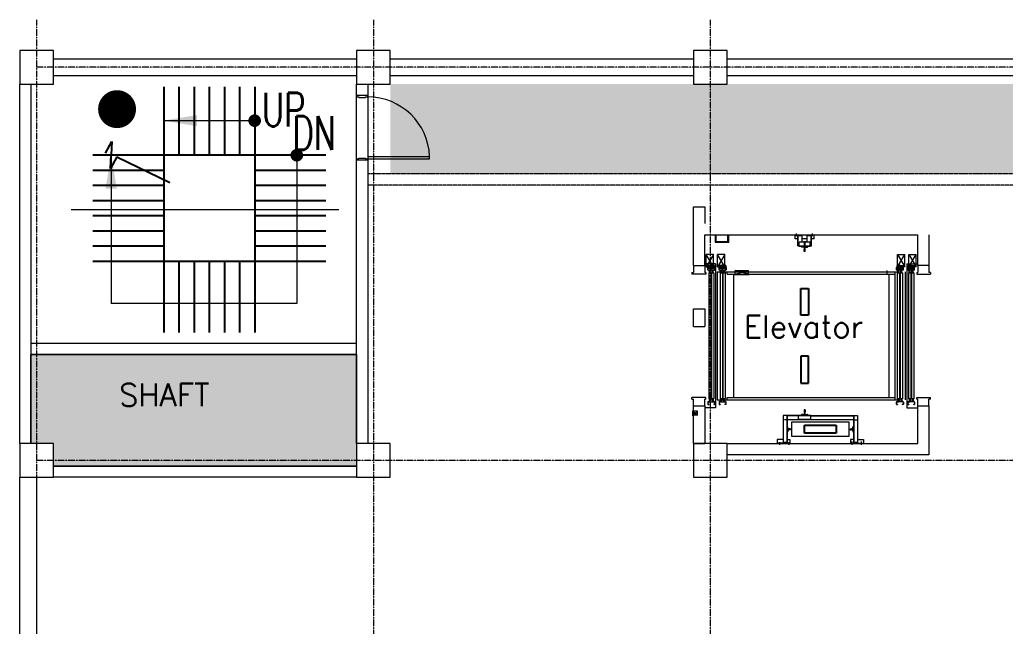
# Model space of a CAD drawing. Extents: x -59767 to 1106559, y -1290 to 1129522.
# Drawn here: x 61908 to 79462, y 607725 to 618526 of the extents above; entities that cross this region are included whole.
import ezdxf

# ---------------------------------------------------------------- set-up
doc = ezdxf.new("R2010")
doc.units = 0
doc.linetypes.add('CENTER', pattern=[2, 1.25, -0.25, 0.25, -0.25])
doc.linetypes.add('HIDDEN', pattern=[0.375, 0.25, -0.125])
doc.layers.get('0').update_dxf_attribs({"linetype": 'CONTINUOUS', "lineweight": 9})
for name, color, linetype, lineweight in [('COLUMN', 2, 'CONTINUOUS', 9), ('DRY WALL', 254, 'HIDDEN', 9), ('ELEV', 6, 'CONTINUOUS', 9), ('TEXT', 3, 'CONTINUOUS', 9), ('WALL', 7, 'CONTINUOUS', 9), ('WALL_200', 3, 'CONTINUOUS', 9), ('중간선', 5, 'CONTINUOUS', 9), ('중심선', 1, 'CENTER', 9)]:
    doc.layers.add(name, color=color, linetype=linetype, lineweight=lineweight)
doc.layers.add('CY', color=4, linetype='CONTINUOUS')
doc.layers.add('M', color=6, linetype='CONTINUOUS')
doc.styles.get("Standard").update_dxf_attribs({"font": 'romans.shx', "bigfont": 'whtgtxt.shx'})
doc.styles.add('Style-CHAR_FAST_FONT', font='romans.shx')

# ---------------------------------------------------------------- blocks, each defined once
blk = doc.blocks.new('column600')
at = {"layer": 'COLUMN', "linetype": 'Continuous'}
blk.add_lwpolyline([(-300, -300), (300, -300), (300, 300), (-300, 300)], close=True, dxfattribs=at)
blk = doc.blocks.new('ARR')
blk.add_solid([(3, -0.5), (3, 0.5), (0, 0)])

msp = doc.modelspace()

# ---------------------------------------------------------------- hatches: boundary and pattern name
at = {"layer": '중간선', "transparency": 33554585}
h = msp.add_hatch(dxfattribs=at)
h.set_pattern_fill('DOTS', color=6, scale=100)
h.set_pattern_definition([(0, (32331.88, 0), (79.375, 158.75), [0, -158.75])])
h.paths.add_polyline_path([(68508.3, 610379.1), (68508.3, 615779.1), (70108.3, 615779.1), (70108.3, 615779.1), (86508.2, 615779.1), (86508.2, 610979.1), (92256.8, 610979.1), (92256.8, 617379.1), (91908.2, 617379.1), (68508.3, 617379.1), (68508.3, 610379.1)])
at = {"layer": '중간선'}
h = msp.add_hatch(dxfattribs=at)
h.set_pattern_fill('ANGLE', color=1, scale=10)
h.set_pattern_definition([(0, (-2e-10, 314584.22), (0, 69.85), [50.8, -19.05]), (90, (-2e-10, 314584.22), (-69.85, 4e-15), [50.8, -19.05])])
h.paths.add_polyline_path([(62108.2, 610979.1), (62108.2, 612563), (67908.3, 612563), (67908.3, 610579.1), (62508.2, 610579.1), (62508.2, 610979.1)])

# ---------------------------------------------------------------- linework, layer by layer
for points, const_width in [([(63642.2, 617102.9, 1), (63642.2, 616765.4, 1)], 337.5), ([(66093.2, 616672.2, -1), (66093.2, 616784.7, -1)], 112.5), ([(66843.2, 616057.2, -1), (66843.2, 616169.7, -1)], 112.5)]:
    msp.add_lwpolyline(points, format="xyb", close=True, dxfattribs=dict(const_width=const_width))
at = {"layer": 'CY'}
for p, q in [((64473.2, 617333.6), (64473.2, 612958.5)), ((64473.2, 617328.5), (64473.2, 616313.5)), ((64743.2, 617328.5), (64743.2, 616113.5)), ((65013.2, 617328.5), (65013.2, 616113.5)), ((65283.2, 617328.5), (65283.2, 616113.5)), ((65553.2, 617328.5), (65553.2, 616113.5)), ((65823.2, 617328.5), (65823.2, 616113.5)), ((66093.2, 617328.5), (66093.2, 612958.5)), ((67358.2, 616113.5), (63208.2, 616113.5)), ((64473.2, 615843.5), (63208.2, 615843.5)), ((67358.2, 615843.5), (66093.2, 615843.5)), ((64473.2, 615573.5), (63208.2, 615573.5)), ((67358.2, 615573.5), (66093.2, 615573.5)), ((64473.2, 615303.5), (63208.2, 615303.5)), ((67358.2, 615303.5), (66093.2, 615303.5)), ((64473.2, 615033.5), (63208.2, 615033.5)), ((67358.2, 615033.5), (66093.2, 615033.5)), ((64473.2, 614763.5), (63208.2, 614763.5)), ((67358.2, 614763.5), (66093.2, 614763.5)), ((64473.2, 614493.5), (63208.2, 614493.5)), ((67358.2, 614493.5), (66093.2, 614493.5)), ((67358.2, 614223.5), (63208.2, 614223.5)), ((64743.2, 614223.5), (64743.2, 612958.5)), ((65013.2, 614223.5), (65013.2, 612958.5)), ((65283.2, 614223.5), (65283.2, 612958.5)), ((65553.2, 614223.5), (65553.2, 612958.5)), ((65823.2, 614223.5), (65823.2, 612958.5))]:
    msp.add_line(p, q, dxfattribs=at)
at = {"layer": 'DRY WALL', "linetype": 'HIDDEN', "lineweight": 9, "ltscale": 0.5}
for p, q in [((86508.2, 615779.1), (68109.6, 615779.1)), ((86308.2, 615579.1), (68109.6, 615579.1))]:
    msp.add_line(p, q, dxfattribs=at)
at = {"layer": 'ELEV', "color": 6}
for p, q in [((74293.7, 614698), (74293.7, 614564.5)), ((74308.7, 614698), (74308.7, 614579.3)), ((74308.7, 614579.3), (74522.8, 614579.3)), ((74522.8, 614579.3), (74522.8, 614698)), ((74537.8, 614564.5), (74537.8, 614698)), ((75718.2, 614623), (75718.2, 614698)), ((76058.2, 614689), (75718.2, 614689)), ((75768.2, 614623), (75718.2, 614623)), ((75745.9, 614672.2), (75745.9, 614721.1)), ((75843.2, 614680.5), (75768.2, 614680.5)), ((75768.2, 614500), (75768.2, 614680.5)), ((75774.2, 614500), (75774.2, 614680.5)), ((75843.2, 614565), (75843.2, 614680.5)), ((75933.2, 614623), (75843.2, 614623)), ((76008.2, 614680.5), (75933.2, 614680.5)), ((75933.2, 614565), (75933.2, 614680.5)), ((76002.2, 614500), (76002.2, 614680.5)), ((76008.2, 614500), (76008.2, 614680.5)), ((76058.2, 614623), (76008.2, 614623)), ((76030.4, 614672.2), (76030.4, 614721.1)), ((76058.2, 614623), (76058.2, 614698)), ((74293.7, 614564.5), (74537.8, 614564.5)), ((75768.2, 614500), (75788.2, 614500)), ((75988.2, 614565), (75788.2, 614565)), ((75788.2, 614490), (75788.2, 614565)), ((75988.2, 614496), (75788.2, 614496)), ((75988.2, 614490), (75788.2, 614490)), ((75945.2, 614487), (75831.2, 614487)), ((75831.2, 614487), (75831.2, 614483.7)), ((75878.7, 614476.2), (75835.9, 614478.7)), ((75880.2, 614399), (75880.2, 614436)), ((75880.9, 614436), (75880.2, 614436)), ((75881.2, 614398), (75880.2, 614399)), ((75895.2, 614398), (75881.2, 614398)), ((75883.4, 614438.5), (75883.4, 614471.2)), ((75892.9, 614438.5), (75892.9, 614471.2)), ((75895.2, 614398), (75896.2, 614399)), ((75896.2, 614436), (75895.4, 614436)), ((75896.2, 614399), (75896.2, 614436)), ((75897.7, 614476.2), (75940.5, 614478.7)), ((75945.2, 614487), (75945.2, 614483.7)), ((75988.2, 614490), (75988.2, 614565)), ((75988.2, 614500), (76008.2, 614500)), ((74265.1, 614344.1), (74135.1, 614124.1)), ((74265.1, 614124.1), (74135.1, 614344.1)), ((74135.1, 614124.1), (74135.1, 614344.1)), ((74265.1, 614344.1), (74135.1, 614344.1)), ((74265.1, 614124.1), (74265.1, 614344.1)), ((74466.1, 614344.1), (74336.1, 614344.1)), ((74466.1, 614344.1), (74336.1, 614124.1)), ((74466.1, 614124.1), (74336.1, 614344.1)), ((74336.1, 614124.1), (74336.1, 614344.1)), ((74466.1, 614124.1), (74466.1, 614344.1)), ((77545.3, 614344.1), (77675.3, 614344.1)), ((77545.3, 614344.1), (77675.3, 614124.1)), ((77545.3, 614124.1), (77675.3, 614344.1)), ((77545.3, 614124.1), (77545.3, 614344.1)), ((77675.3, 614124.1), (77675.3, 614344.1)), ((77746.3, 614124.1), (77746.3, 614344.1)), ((77746.3, 614344.1), (77876.3, 614124.1)), ((77746.3, 614124.1), (77876.3, 614344.1)), ((77746.3, 614344.1), (77876.3, 614344.1)), ((77876.3, 614124.1), (77876.3, 614344.1)), ((73908.2, 614148), (73908.2, 614028)), ((74303.2, 614178.3), (74108.2, 614178.3)), ((74108.2, 614148), (74108.2, 614028)), ((74135.1, 614124.1), (74162.1, 614124.1)), ((74265.1, 614124.1), (74162.1, 614124.1)), ((74163.6, 614075.3), (74163.6, 614112.9)), ((74166.8, 614075.3), (74166.8, 614112.9)), ((74167.1, 614077.3), (74172.1, 614072.3)), ((74169.8, 614119.1), (74183.6, 614119.1)), ((74169.8, 614115.9), (74183.6, 614115.9)), ((74169.8, 614072.3), (74282.4, 614072.3)), ((74169.8, 614069.1), (74282.4, 614069.1)), ((74281.6, 614148), (74170.6, 614148)), ((74170.6, 614148), (74170.6, 614121)), ((74170.6, 614121), (74188.6, 614121)), ((74170.6, 614114), (74188.6, 614114)), ((74170.6, 614114), (74170.6, 614094)), ((74281.6, 614094), (74170.6, 614094)), ((74172.6, 614069.1), (74202.6, 614069.1)), ((74172.6, 614069.1), (74172.6, 614068.1)), ((74174.6, 614066.1), (74195.6, 614066.1)), ((74277.6, 614117.5), (74176, 614117.5)), ((74183.6, 614115.9), (74183.6, 614119.1)), ((74188.6, 614114), (74188.6, 614121)), ((74191.1, 614021.3), (74191.1, 614055.1)), ((74191.1, 614055.1), (74194.3, 614055.1)), ((74194.3, 614021.3), (74194.3, 614055.1)), ((74194.3, 614053.1), (74199.3, 614053.1)), ((74199.3, 614037.1), (74199.3, 614053.1)), ((74199.6, 614062.1), (74199.6, 614041.1)), ((74201.1, 614030.7), (74201.1, 614076.1)), ((74201.6, 614039.1), (74202.6, 614039.1)), ((74202.6, 614069.1), (74202.6, 614039.1)), ((74202.8, 614037.1), (74202.8, 614053.1)), ((74207.9, 614053.1), (74202.8, 614053.1)), ((74207.9, 614021.3), (74207.9, 614055.1)), ((74211.1, 614055.1), (74207.9, 614055.1)), ((74211.1, 614021.3), (74211.1, 614055.1)), ((74226.1, 614071.5), (74226.1, 614166.7)), ((74241.1, 614021.3), (74241.1, 614055.1)), ((74241.1, 614055.1), (74244.3, 614055.1)), ((74244.3, 614021.3), (74244.3, 614055.1)), ((74244.3, 614053.1), (74249.3, 614053.1)), ((74249.3, 614037.1), (74249.3, 614053.1)), ((74249.6, 614069.1), (74249.6, 614039.1)), ((74279.6, 614069.1), (74249.6, 614069.1)), ((74250.6, 614039.1), (74249.6, 614039.1)), ((74251.1, 614030.7), (74251.1, 614076.1)), ((74252.6, 614062.1), (74252.6, 614041.1)), ((74252.8, 614037.1), (74252.8, 614053.1)), ((74257.9, 614053.1), (74252.8, 614053.1)), ((74277.6, 614066.1), (74256.6, 614066.1)), ((74257.9, 614021.3), (74257.9, 614055.1)), ((74261.1, 614055.1), (74257.9, 614055.1)), ((74261.1, 614021.3), (74261.1, 614055.1)), ((74263.6, 614114), (74263.6, 614121)), ((74281.6, 614121), (74263.6, 614121)), ((74281.6, 614114), (74263.6, 614114)), ((74282.4, 614119.1), (74268.6, 614119.1)), ((74268.6, 614115.9), (74268.6, 614119.1)), ((74282.4, 614115.9), (74268.6, 614115.9)), ((74279.6, 614069.1), (74279.6, 614068.1)), ((74280.1, 614072.3), (74285.1, 614077.3)), ((74281.6, 614148), (74281.6, 614121)), ((74281.6, 614114), (74281.6, 614094)), ((74285.4, 614075.3), (74285.4, 614112.9)), ((74288.6, 614112.9), (74288.6, 614075.3)), ((74303.2, 614178.3), (74303.2, 611617.7)), ((74336.1, 614124.1), (74363.1, 614124.1)), ((74466.1, 614124.1), (74363.1, 614124.1)), ((74364.6, 614075.3), (74364.6, 614112.9)), ((74367.8, 614075.3), (74367.8, 614112.9)), ((74368.1, 614077.3), (74373.1, 614072.3)), ((74370.8, 614119.1), (74384.6, 614119.1)), ((74370.8, 614115.9), (74384.6, 614115.9)), ((74370.8, 614072.3), (74483.4, 614072.3)), ((74370.8, 614069.1), (74483.4, 614069.1)), ((74371.6, 614148), (74371.6, 614121)), ((74482.6, 614148), (74371.6, 614148)), ((74371.6, 614121), (74389.6, 614121)), ((74371.6, 614114), (74371.6, 614094)), ((74371.6, 614114), (74389.6, 614114)), ((74482.6, 614094), (74371.6, 614094)), ((74373.6, 614069.1), (74373.6, 614068.1)), ((74373.6, 614069.1), (74403.6, 614069.1)), ((74375.6, 614066.1), (74396.6, 614066.1)), ((74478.6, 614117.5), (74377, 614117.5)), ((74384.6, 614115.9), (74384.6, 614119.1)), ((74389.6, 614114), (74389.6, 614121)), ((74392.1, 614021.3), (74392.1, 614055.1)), ((74392.1, 614055.1), (74395.3, 614055.1)), ((74395.3, 614021.3), (74395.3, 614055.1)), ((74395.3, 614053.1), (74400.3, 614053.1)), ((74400.3, 614037.1), (74400.3, 614053.1)), ((74400.6, 614062.1), (74400.6, 614041.1)), ((74402.1, 614030.7), (74402.1, 614076.1)), ((74402.6, 614039.1), (74403.6, 614039.1)), ((74403.6, 614069.1), (74403.6, 614039.1)), ((74403.8, 614037.1), (74403.8, 614053.1)), ((74408.9, 614053.1), (74403.8, 614053.1)), ((74408.9, 614021.3), (74408.9, 614055.1)), ((74412.1, 614055.1), (74408.9, 614055.1)), ((74412.1, 614021.3), (74412.1, 614055.1)), ((74427.1, 614071.5), (74427.1, 614166.7)), ((74442.1, 614021.3), (74442.1, 614055.1)), ((74442.1, 614055.1), (74445.3, 614055.1)), ((74445.3, 614021.3), (74445.3, 614055.1)), ((74445.3, 614053.1), (74450.3, 614053.1)), ((74450.3, 614037.1), (74450.3, 614053.1)), ((74450.6, 614069.1), (74450.6, 614039.1)), ((74480.6, 614069.1), (74450.6, 614069.1)), ((74451.6, 614039.1), (74450.6, 614039.1)), ((74452.1, 614030.7), (74452.1, 614076.1)), ((74453.6, 614062.1), (74453.6, 614041.1)), ((74453.8, 614037.1), (74453.8, 614053.1)), ((74458.9, 614053.1), (74453.8, 614053.1)), ((74478.6, 614066.1), (74457.6, 614066.1)), ((74458.9, 614021.3), (74458.9, 614055.1)), ((74462.1, 614055.1), (74458.9, 614055.1)), ((74462.1, 614021.3), (74462.1, 614055.1)), ((74482.6, 614121), (74464.6, 614121)), ((74464.6, 614114), (74464.6, 614121)), ((74482.6, 614114), (74464.6, 614114)), ((74469.6, 614115.9), (74469.6, 614119.1)), ((74483.4, 614119.1), (74469.6, 614119.1)), ((74483.4, 614115.9), (74469.6, 614115.9)), ((74480.6, 614069.1), (74480.6, 614068.1)), ((74481.1, 614072.3), (74486.1, 614077.3)), ((74482.6, 614148), (74482.6, 614121)), ((74482.6, 614114), (74482.6, 614094)), ((74486.4, 614075.3), (74486.4, 614112.9)), ((74489.6, 614112.9), (74489.6, 614075.3)), ((74652.4, 614062.5), (74887, 614062.5)), ((74887, 613998), (74652.4, 614062.5)), ((74652.4, 613998), (74887, 614062.5)), ((74652.4, 613998), (74652.4, 614062.5)), ((74887, 613998), (74887, 614062.5)), ((77359, 613998), (77359, 614062.5)), ((77521.8, 614112.9), (77521.8, 614075.3)), ((77525, 614075.3), (77525, 614112.9)), ((77530.3, 614072.3), (77525.3, 614077.3)), ((77528, 614119.1), (77541.8, 614119.1)), ((77528, 614115.9), (77541.8, 614115.9)), ((77640.6, 614072.3), (77528, 614072.3)), ((77640.6, 614069.1), (77528, 614069.1)), ((77528.8, 614148), (77528.8, 614121)), ((77528.8, 614148), (77639.8, 614148)), ((77528.8, 614121), (77546.8, 614121)), ((77528.8, 614114), (77528.8, 614094)), ((77528.8, 614114), (77546.8, 614114)), ((77528.8, 614094), (77639.8, 614094)), ((77530.8, 614069.1), (77560.8, 614069.1)), ((77530.8, 614069.1), (77530.8, 614068.1)), ((77532.8, 614117.5), (77634.4, 614117.5)), ((77532.8, 614066.1), (77553.8, 614066.1)), ((77541.8, 614115.9), (77541.8, 614119.1)), ((77545.3, 614124.1), (77648.3, 614124.1)), ((77546.8, 614114), (77546.8, 614121)), ((77549.3, 614021.3), (77549.3, 614055.1)), ((77549.3, 614055.1), (77552.5, 614055.1)), ((77552.5, 614021.3), (77552.5, 614055.1)), ((77552.5, 614053.1), (77557.6, 614053.1)), ((77557.6, 614037.1), (77557.6, 614053.1)), ((77557.8, 614062.1), (77557.8, 614041.1)), ((77559.3, 614030.7), (77559.3, 614076.1)), ((77559.8, 614039.1), (77560.8, 614039.1)), ((77560.8, 614069.1), (77560.8, 614039.1)), ((77561.1, 614037.1), (77561.1, 614053.1)), ((77566.1, 614053.1), (77561.1, 614053.1)), ((77566.1, 614021.3), (77566.1, 614055.1)), ((77569.3, 614055.1), (77566.1, 614055.1)), ((77569.3, 614021.3), (77569.3, 614055.1)), ((77584.3, 614071.5), (77584.3, 614166.7)), ((77599.3, 614021.3), (77599.3, 614055.1)), ((77599.3, 614055.1), (77602.5, 614055.1)), ((77602.5, 614021.3), (77602.5, 614055.1)), ((77602.5, 614053.1), (77607.6, 614053.1)), ((77607.6, 614037.1), (77607.6, 614053.1)), ((77607.8, 614069.1), (77607.8, 614039.1)), ((77637.8, 614069.1), (77607.8, 614069.1)), ((77608.8, 614039.1), (77607.8, 614039.1)), ((77609.3, 614030.7), (77609.3, 614076.1)), ((77610.8, 614062.1), (77610.8, 614041.1)), ((77611.1, 614037.1), (77611.1, 614053.1)), ((77616.1, 614053.1), (77611.1, 614053.1)), ((77635.8, 614066.1), (77614.8, 614066.1)), ((77616.1, 614021.3), (77616.1, 614055.1)), ((77619.3, 614055.1), (77616.1, 614055.1)), ((77619.3, 614021.3), (77619.3, 614055.1)), ((77639.8, 614121), (77621.8, 614121)), ((77621.8, 614114), (77621.8, 614121)), ((77639.8, 614114), (77621.8, 614114)), ((77626.8, 614115.9), (77626.8, 614119.1)), ((77640.6, 614119.1), (77626.8, 614119.1)), ((77640.6, 614115.9), (77626.8, 614115.9)), ((77637.8, 614069.1), (77637.8, 614068.1)), ((77643.3, 614077.3), (77638.3, 614072.3)), ((77639.8, 614148), (77639.8, 614121)), ((77639.8, 614114), (77639.8, 614094)), ((77643.6, 614075.3), (77643.6, 614112.9)), ((77646.8, 614075.3), (77646.8, 614112.9)), ((77675.3, 614124.1), (77648.3, 614124.1)), ((77708.2, 614178.3), (77708.2, 611617.7)), ((77708.2, 614178.3), (77903.2, 614178.3)), ((77722.8, 614112.9), (77722.8, 614075.3)), ((77726, 614075.3), (77726, 614112.9)), ((77731.3, 614072.3), (77726.3, 614077.3)), ((77729, 614119.1), (77742.8, 614119.1)), ((77729, 614115.9), (77742.8, 614115.9)), ((77841.6, 614072.3), (77729, 614072.3)), ((77841.6, 614069.1), (77729, 614069.1)), ((77729.8, 614148), (77840.8, 614148)), ((77729.8, 614148), (77729.8, 614121)), ((77729.8, 614121), (77747.8, 614121)), ((77729.8, 614114), (77747.8, 614114)), ((77729.8, 614114), (77729.8, 614094)), ((77729.8, 614094), (77840.8, 614094)), ((77731.8, 614069.1), (77731.8, 614068.1)), ((77731.8, 614069.1), (77761.8, 614069.1)), ((77733.8, 614117.5), (77835.4, 614117.5)), ((77733.8, 614066.1), (77754.8, 614066.1)), ((77742.8, 614115.9), (77742.8, 614119.1)), ((77746.3, 614124.1), (77849.3, 614124.1)), ((77747.8, 614114), (77747.8, 614121)), ((77750.3, 614021.3), (77750.3, 614055.1)), ((77750.3, 614055.1), (77753.5, 614055.1)), ((77753.5, 614021.3), (77753.5, 614055.1)), ((77753.5, 614053.1), (77758.5, 614053.1)), ((77758.5, 614037.1), (77758.5, 614053.1)), ((77758.8, 614062.1), (77758.8, 614041.1)), ((77760.3, 614030.7), (77760.3, 614076.1)), ((77760.8, 614039.1), (77761.8, 614039.1)), ((77761.8, 614069.1), (77761.8, 614039.1)), ((77762, 614037.1), (77762, 614053.1)), ((77767.1, 614053.1), (77762, 614053.1)), ((77767.1, 614021.3), (77767.1, 614055.1)), ((77770.3, 614055.1), (77767.1, 614055.1)), ((77770.3, 614021.3), (77770.3, 614055.1)), ((77785.3, 614071.5), (77785.3, 614166.7)), ((77800.3, 614021.3), (77800.3, 614055.1)), ((77800.3, 614055.1), (77803.5, 614055.1)), ((77803.5, 614021.3), (77803.5, 614055.1)), ((77803.5, 614053.1), (77808.5, 614053.1)), ((77808.5, 614037.1), (77808.5, 614053.1)), ((77808.8, 614069.1), (77808.8, 614039.1)), ((77838.8, 614069.1), (77808.8, 614069.1)), ((77809.8, 614039.1), (77808.8, 614039.1)), ((77810.3, 614030.7), (77810.3, 614076.1)), ((77811.8, 614062.1), (77811.8, 614041.1)), ((77812, 614037.1), (77812, 614053.1)), ((77817.1, 614053.1), (77812, 614053.1)), ((77836.8, 614066.1), (77815.8, 614066.1)), ((77817.1, 614021.3), (77817.1, 614055.1)), ((77820.3, 614055.1), (77817.1, 614055.1)), ((77820.3, 614021.3), (77820.3, 614055.1)), ((77840.8, 614121), (77822.8, 614121)), ((77822.8, 614114), (77822.8, 614121)), ((77840.8, 614114), (77822.8, 614114)), ((77841.6, 614119.1), (77827.8, 614119.1)), ((77827.8, 614115.9), (77827.8, 614119.1)), ((77841.6, 614115.9), (77827.8, 614115.9)), ((77838.8, 614069.1), (77838.8, 614068.1)), ((77844.3, 614077.3), (77839.3, 614072.3)), ((77840.8, 614148), (77840.8, 614121)), ((77840.8, 614114), (77840.8, 614094)), ((77844.6, 614075.3), (77844.6, 614112.9)), ((77847.8, 614075.3), (77847.8, 614112.9)), ((77876.3, 614124.1), (77849.3, 614124.1)), ((77903.2, 614148), (77903.2, 614028)), ((78103.2, 614148), (78103.2, 614028)), ((73879.8, 614028), (73879.8, 613998)), ((73879.8, 614028), (73908.2, 614028)), ((74127.2, 613998), (73879.8, 613998)), ((74127.2, 614028), (74108.2, 614028)), ((74127.2, 614028), (74127.2, 613998)), ((74180.1, 614018.1), (74180.1, 611777.8)), ((74180.1, 614017.8), (74222.1, 614017.8)), ((74187.1, 614018.1), (74187.1, 614021.3)), ((74187.1, 614021.3), (74215.1, 614021.3)), ((74215.1, 614018.1), (74187.1, 614018.1)), ((74202.8, 614037.1), (74199.3, 614037.1)), ((74215.1, 614021.3), (74215.1, 614018.1)), ((74222.1, 614018.1), (74222.1, 611777.8)), ((74230.1, 614018.1), (74230.1, 611777.8)), ((74230.1, 614017.8), (74272.1, 614017.8)), ((74237.1, 614018.1), (74237.1, 614021.3)), ((74237.1, 614021.3), (74265.1, 614021.3)), ((74265.1, 614018.1), (74237.1, 614018.1)), ((74252.8, 614037.1), (74249.3, 614037.1)), ((74265.1, 614021.3), (74265.1, 614018.1)), ((74272.1, 614018.1), (74272.1, 611777.8)), ((74333.2, 614038), (74333.2, 611758)), ((74333.2, 614038), (77543.2, 614038)), ((74381.1, 614018.1), (74381.1, 611777.8)), ((74381.1, 614017.8), (74423.1, 614017.8)), ((74388.1, 614021.3), (74416.1, 614021.3)), ((74388.1, 614018.1), (74388.1, 614021.3)), ((74416.1, 614018.1), (74388.1, 614018.1)), ((74403.8, 614037.1), (74400.3, 614037.1)), ((74416.1, 614021.3), (74416.1, 614018.1)), ((74419.9, 614038), (74759.9, 614038)), ((74423.1, 614018.1), (74423.1, 611777.8)), ((74431.1, 614018.1), (74431.1, 611777.8)), ((74431.1, 614017.8), (74473.1, 614017.8)), ((74438.1, 614021.3), (74466.1, 614021.3)), ((74438.1, 614018.1), (74438.1, 614021.3)), ((74466.1, 614018.1), (74438.1, 614018.1)), ((74453.8, 614037.1), (74450.3, 614037.1)), ((74466.1, 614021.3), (74466.1, 614018.1)), ((74473.1, 614018.1), (74473.1, 611777.8)), ((74508.2, 613998), (74508.2, 614038)), ((74508.2, 613998), (77503.2, 613998)), ((74624, 613998), (74624, 611798)), ((74640.4, 613992), (74640.4, 613998)), ((74640.4, 613998), (74899, 613998)), ((74640.4, 613992), (74899, 613992)), ((74899, 613992), (74899, 613998)), ((77371, 613992), (77371, 613998)), ((77387.3, 613998), (77387.3, 611798)), ((77503.2, 611758), (77503.2, 614038)), ((77503.2, 613998), (77503.2, 614038)), ((77538.3, 614018.1), (77538.3, 611777.8)), ((77580.3, 614017.8), (77538.3, 614017.8)), ((77543.2, 611758), (77543.2, 614038)), ((77573.3, 614021.3), (77545.3, 614021.3)), ((77545.3, 614021.3), (77545.3, 614018.1)), ((77545.3, 614018.1), (77573.3, 614018.1)), ((77557.6, 614037.1), (77561.1, 614037.1)), ((77573.3, 614018.1), (77573.3, 614021.3)), ((77580.3, 614018.1), (77580.3, 611777.8)), ((77588.3, 614018.1), (77588.3, 611777.8)), ((77630.3, 614017.8), (77588.3, 614017.8)), ((77623.3, 614021.3), (77595.3, 614021.3)), ((77595.3, 614021.3), (77595.3, 614018.1)), ((77595.3, 614018.1), (77623.3, 614018.1)), ((77607.6, 614037.1), (77611.1, 614037.1)), ((77623.3, 614018.1), (77623.3, 614021.3)), ((77630.3, 614018.1), (77630.3, 611777.8)), ((77678.2, 614038), (77678.2, 611758)), ((77739.3, 614018.1), (77739.3, 611777.8)), ((77781.3, 614017.8), (77739.3, 614017.8)), ((77746.3, 614021.3), (77746.3, 614018.1)), ((77774.3, 614021.3), (77746.3, 614021.3)), ((77746.3, 614018.1), (77774.3, 614018.1)), ((77758.5, 614037.1), (77762, 614037.1)), ((77774.3, 614018.1), (77774.3, 614021.3)), ((77781.3, 614018.1), (77781.3, 611777.8)), ((77789.3, 614018.1), (77789.3, 611777.8)), ((77831.3, 614017.8), (77789.3, 614017.8)), ((77796.3, 614021.3), (77796.3, 614018.1)), ((77824.3, 614021.3), (77796.3, 614021.3)), ((77796.3, 614018.1), (77824.3, 614018.1)), ((77808.5, 614037.1), (77812, 614037.1)), ((77824.3, 614018.1), (77824.3, 614021.3)), ((77831.3, 614018.1), (77831.3, 611777.8)), ((77884.2, 614028), (77884.2, 613998)), ((77884.2, 614028), (77903.2, 614028)), ((77884.2, 613998), (78131.6, 613998)), ((78131.6, 614028), (78103.2, 614028)), ((78131.6, 614028), (78131.6, 613998)), ((74127.2, 611798), (73879.8, 611798)), ((73879.8, 611768), (73879.8, 611798)), ((73879.8, 611768), (73879.8, 611798)), ((73879.8, 611768), (73908.2, 611768)), ((73879.8, 611768), (73908.2, 611768)), ((73908.2, 611648), (73908.2, 611768)), ((74127.2, 611768), (74108.2, 611768)), ((74108.2, 611648), (74108.2, 611768)), ((74127.2, 611768), (74108.2, 611768)), ((74127.2, 611768), (74127.2, 611798)), ((74127.2, 611768), (74127.2, 611798)), ((74180.1, 611777.8), (74222.1, 611777.8)), ((74215.1, 611777.8), (74187.1, 611777.8)), ((74187.1, 611777.8), (74187.1, 611774.6)), ((74187.1, 611774.6), (74215.1, 611774.6)), ((74191.1, 611774.6), (74191.1, 611740.8)), ((74194.3, 611774.6), (74194.3, 611740.8)), ((74202.8, 611758.8), (74199.3, 611758.8)), ((74199.3, 611758.8), (74199.3, 611742.8)), ((74201.1, 611789.7), (74201.1, 611737.8)), ((74202.8, 611758.8), (74202.8, 611742.8)), ((74207.9, 611774.6), (74207.9, 611740.8)), ((74211.1, 611774.6), (74211.1, 611740.8)), ((74215.1, 611774.6), (74215.1, 611777.8)), ((74230.1, 611777.8), (74272.1, 611777.8)), ((74265.1, 611777.8), (74237.1, 611777.8)), ((74237.1, 611777.8), (74237.1, 611774.6)), ((74237.1, 611774.6), (74265.1, 611774.6)), ((74241.1, 611774.6), (74241.1, 611740.8)), ((74244.3, 611774.6), (74244.3, 611740.8)), ((74252.8, 611758.8), (74249.3, 611758.8)), ((74249.3, 611758.8), (74249.3, 611742.8)), ((74251.1, 611789.7), (74251.1, 611737.8)), ((74252.8, 611758.8), (74252.8, 611742.8)), ((74257.9, 611774.6), (74257.9, 611740.8)), ((74261.1, 611774.6), (74261.1, 611740.8)), ((74265.1, 611774.6), (74265.1, 611777.8)), ((74333.2, 611758), (77543.2, 611758)), ((74381.1, 611777.8), (74423.1, 611777.8)), ((74388.1, 611777.8), (74388.1, 611774.6)), ((74416.1, 611777.8), (74388.1, 611777.8)), ((74388.1, 611774.6), (74416.1, 611774.6)), ((74392.1, 611774.6), (74392.1, 611740.8)), ((74395.3, 611774.6), (74395.3, 611740.8)), ((74400.3, 611758.8), (74400.3, 611742.8)), ((74403.8, 611758.8), (74400.3, 611758.8)), ((74402.1, 611789.7), (74402.1, 611737.8)), ((74403.8, 611758.8), (74403.8, 611742.8)), ((74408.9, 611774.6), (74408.9, 611740.8)), ((74412.1, 611774.6), (74412.1, 611740.8)), ((74416.1, 611774.6), (74416.1, 611777.8)), ((74431.1, 611777.8), (74473.1, 611777.8)), ((74438.1, 611777.8), (74438.1, 611774.6)), ((74466.1, 611777.8), (74438.1, 611777.8)), ((74438.1, 611774.6), (74466.1, 611774.6)), ((74442.1, 611774.6), (74442.1, 611740.8)), ((74445.3, 611774.6), (74445.3, 611740.8)), ((74450.3, 611758.8), (74450.3, 611742.8)), ((74453.8, 611758.8), (74450.3, 611758.8)), ((74452.1, 611789.7), (74452.1, 611737.8)), ((74453.8, 611758.8), (74453.8, 611742.8)), ((74458.9, 611774.6), (74458.9, 611740.8)), ((74462.1, 611774.6), (74462.1, 611740.8)), ((74466.1, 611774.6), (74466.1, 611777.8)), ((74508.2, 611798), (77503.2, 611798)), ((74508.2, 611758), (74508.2, 611798)), ((77503.2, 611758), (77503.2, 611798)), ((77580.3, 611777.8), (77538.3, 611777.8)), ((77545.3, 611774.6), (77545.3, 611777.8)), ((77545.3, 611777.8), (77573.3, 611777.8)), ((77573.3, 611774.6), (77545.3, 611774.6)), ((77549.3, 611774.6), (77549.3, 611740.8)), ((77552.5, 611774.6), (77552.5, 611740.8)), ((77557.6, 611758.8), (77557.6, 611742.8)), ((77557.6, 611758.8), (77561.1, 611758.8)), ((77559.3, 611789.7), (77559.3, 611737.8)), ((77561.1, 611758.8), (77561.1, 611742.8)), ((77566.1, 611774.6), (77566.1, 611740.8)), ((77569.3, 611774.6), (77569.3, 611740.8)), ((77573.3, 611777.8), (77573.3, 611774.6)), ((77630.3, 611777.8), (77588.3, 611777.8)), ((77595.3, 611774.6), (77595.3, 611777.8)), ((77595.3, 611777.8), (77623.3, 611777.8)), ((77623.3, 611774.6), (77595.3, 611774.6)), ((77599.3, 611774.6), (77599.3, 611740.8)), ((77602.5, 611774.6), (77602.5, 611740.8)), ((77607.6, 611758.8), (77607.6, 611742.8)), ((77607.6, 611758.8), (77611.1, 611758.8)), ((77609.3, 611789.7), (77609.3, 611737.8)), ((77611.1, 611758.8), (77611.1, 611742.8)), ((77616.1, 611774.6), (77616.1, 611740.8)), ((77619.3, 611774.6), (77619.3, 611740.8)), ((77623.3, 611777.8), (77623.3, 611774.6)), ((77781.3, 611777.8), (77739.3, 611777.8)), ((77746.3, 611774.6), (77746.3, 611777.8)), ((77746.3, 611777.8), (77774.3, 611777.8)), ((77774.3, 611774.6), (77746.3, 611774.6)), ((77750.3, 611774.6), (77750.3, 611740.8)), ((77753.5, 611774.6), (77753.5, 611740.8)), ((77758.5, 611758.8), (77762, 611758.8)), ((77758.5, 611758.8), (77758.5, 611742.8)), ((77760.3, 611789.7), (77760.3, 611737.8)), ((77762, 611758.8), (77762, 611742.8)), ((77767.1, 611774.6), (77767.1, 611740.8)), ((77770.3, 611774.6), (77770.3, 611740.8)), ((77774.3, 611777.8), (77774.3, 611774.6)), ((77831.3, 611777.8), (77789.3, 611777.8)), ((77796.3, 611777.8), (77824.3, 611777.8)), ((77796.3, 611774.6), (77796.3, 611777.8)), ((77824.3, 611774.6), (77796.3, 611774.6)), ((77800.3, 611774.6), (77800.3, 611740.8)), ((77803.5, 611774.6), (77803.5, 611740.8)), ((77808.5, 611758.8), (77812, 611758.8)), ((77808.5, 611758.8), (77808.5, 611742.8)), ((77810.3, 611789.7), (77810.3, 611737.8)), ((77812, 611758.8), (77812, 611742.8)), ((77817.1, 611774.6), (77817.1, 611740.8)), ((77820.3, 611774.6), (77820.3, 611740.8)), ((77824.3, 611777.8), (77824.3, 611774.6)), ((77884.2, 611798), (78131.6, 611798)), ((77884.2, 611768), (77884.2, 611798)), ((77884.2, 611768), (77903.2, 611768)), ((77903.2, 611648), (77903.2, 611768)), ((78131.6, 611768), (78103.2, 611768)), ((78103.2, 611648), (78103.2, 611768)), ((78131.6, 611768), (78131.6, 611798)), ((74303.2, 611617.7), (74108.2, 611617.7)), ((74163.6, 611718.6), (74163.6, 611681)), ((74166.8, 611718.6), (74166.8, 611681)), ((74169.8, 611724.8), (74282.4, 611724.8)), ((74169.8, 611721.6), (74282.4, 611721.6)), ((74183.6, 611678), (74169.8, 611678)), ((74169.8, 611674.8), (74183.6, 611674.8)), ((74172.6, 611724.8), (74172.6, 611725.8)), ((74172.6, 611724.8), (74202.6, 611724.8)), ((74174.6, 611727.8), (74195.6, 611727.8)), ((74183.6, 611678), (74183.6, 611674.8)), ((74191.1, 611740.8), (74194.3, 611740.8)), ((74194.3, 611742.8), (74199.3, 611742.8)), ((74199.6, 611731.8), (74199.6, 611752.8)), ((74201.6, 611754.8), (74202.6, 611754.8)), ((74202.6, 611724.8), (74202.6, 611754.8)), ((74207.9, 611742.8), (74202.8, 611742.8)), ((74211.1, 611740.8), (74207.9, 611740.8)), ((74241.1, 611740.8), (74244.3, 611740.8)), ((74244.3, 611742.8), (74249.3, 611742.8)), ((74249.6, 611724.8), (74249.6, 611754.8)), ((74250.6, 611754.8), (74249.6, 611754.8)), ((74279.6, 611724.8), (74249.6, 611724.8)), ((74252.6, 611731.8), (74252.6, 611752.8)), ((74257.9, 611742.8), (74252.8, 611742.8)), ((74277.6, 611727.8), (74256.6, 611727.8)), ((74261.1, 611740.8), (74257.9, 611740.8)), ((74282.4, 611678), (74268.6, 611678)), ((74268.6, 611678), (74268.6, 611674.8)), ((74282.4, 611674.8), (74268.6, 611674.8)), ((74279.6, 611724.8), (74279.6, 611725.8)), ((74285.4, 611718.6), (74285.4, 611681)), ((74288.6, 611681), (74288.6, 611718.6)), ((74364.6, 611718.6), (74364.6, 611681)), ((74367.8, 611718.6), (74367.8, 611681)), ((74370.8, 611724.8), (74483.4, 611724.8)), ((74370.8, 611721.6), (74483.4, 611721.6)), ((74384.6, 611678), (74370.8, 611678)), ((74370.8, 611674.8), (74384.6, 611674.8)), ((74373.6, 611724.8), (74373.6, 611725.8)), ((74373.6, 611724.8), (74403.6, 611724.8)), ((74375.6, 611727.8), (74396.6, 611727.8)), ((74384.6, 611678), (74384.6, 611674.8)), ((74392.1, 611740.8), (74395.3, 611740.8)), ((74395.3, 611742.8), (74400.3, 611742.8)), ((74400.6, 611731.8), (74400.6, 611752.8)), ((74402.6, 611754.8), (74403.6, 611754.8)), ((74403.6, 611724.8), (74403.6, 611754.8)), ((74408.9, 611742.8), (74403.8, 611742.8)), ((74412.1, 611740.8), (74408.9, 611740.8)), ((74442.1, 611740.8), (74445.3, 611740.8)), ((74445.3, 611742.8), (74450.3, 611742.8)), ((74450.6, 611724.8), (74450.6, 611754.8)), ((74451.6, 611754.8), (74450.6, 611754.8)), ((74480.6, 611724.8), (74450.6, 611724.8)), ((74453.6, 611731.8), (74453.6, 611752.8)), ((74458.9, 611742.8), (74453.8, 611742.8)), ((74478.6, 611727.8), (74457.6, 611727.8)), ((74462.1, 611740.8), (74458.9, 611740.8)), ((74483.4, 611678), (74469.6, 611678)), ((74469.6, 611678), (74469.6, 611674.8)), ((74483.4, 611674.8), (74469.6, 611674.8)), ((74480.6, 611724.8), (74480.6, 611725.8)), ((74486.4, 611718.6), (74486.4, 611681)), ((74489.6, 611681), (74489.6, 611718.6)), ((77521.8, 611681), (77521.8, 611718.6)), ((77525, 611718.6), (77525, 611681)), ((77640.6, 611724.8), (77528, 611724.8)), ((77640.6, 611721.6), (77528, 611721.6)), ((77528, 611678), (77541.8, 611678)), ((77528, 611674.8), (77541.8, 611674.8)), ((77530.8, 611724.8), (77530.8, 611725.8)), ((77530.8, 611724.8), (77560.8, 611724.8)), ((77532.8, 611727.8), (77553.8, 611727.8)), ((77541.8, 611678), (77541.8, 611674.8)), ((77549.3, 611740.8), (77552.5, 611740.8)), ((77552.5, 611742.8), (77557.6, 611742.8)), ((77557.8, 611731.8), (77557.8, 611752.8)), ((77559.8, 611754.8), (77560.8, 611754.8)), ((77560.8, 611724.8), (77560.8, 611754.8)), ((77566.1, 611742.8), (77561.1, 611742.8)), ((77569.3, 611740.8), (77566.1, 611740.8)), ((77599.3, 611740.8), (77602.5, 611740.8)), ((77602.5, 611742.8), (77607.6, 611742.8)), ((77607.8, 611724.8), (77607.8, 611754.8)), ((77608.8, 611754.8), (77607.8, 611754.8)), ((77637.8, 611724.8), (77607.8, 611724.8)), ((77610.8, 611731.8), (77610.8, 611752.8)), ((77616.1, 611742.8), (77611.1, 611742.8)), ((77635.8, 611727.8), (77614.8, 611727.8)), ((77619.3, 611740.8), (77616.1, 611740.8)), ((77626.8, 611678), (77640.6, 611678)), ((77626.8, 611678), (77626.8, 611674.8)), ((77640.6, 611674.8), (77626.8, 611674.8)), ((77637.8, 611724.8), (77637.8, 611725.8)), ((77643.6, 611718.6), (77643.6, 611681)), ((77646.8, 611718.6), (77646.8, 611681)), ((77708.2, 611617.7), (77903.2, 611617.7)), ((77722.8, 611681), (77722.8, 611718.6)), ((77726, 611718.6), (77726, 611681)), ((77841.6, 611724.8), (77729, 611724.8)), ((77841.6, 611721.6), (77729, 611721.6)), ((77729, 611678), (77742.8, 611678)), ((77729, 611674.8), (77742.8, 611674.8)), ((77731.8, 611724.8), (77731.8, 611725.8)), ((77731.8, 611724.8), (77761.8, 611724.8)), ((77733.8, 611727.8), (77754.8, 611727.8)), ((77742.8, 611678), (77742.8, 611674.8)), ((77750.3, 611740.8), (77753.5, 611740.8)), ((77753.5, 611742.8), (77758.5, 611742.8)), ((77758.8, 611731.8), (77758.8, 611752.8)), ((77760.8, 611754.8), (77761.8, 611754.8)), ((77761.8, 611724.8), (77761.8, 611754.8)), ((77767.1, 611742.8), (77762, 611742.8)), ((77770.3, 611740.8), (77767.1, 611740.8)), ((77800.3, 611740.8), (77803.5, 611740.8)), ((77803.5, 611742.8), (77808.5, 611742.8)), ((77808.8, 611724.8), (77808.8, 611754.8)), ((77809.8, 611754.8), (77808.8, 611754.8)), ((77838.8, 611724.8), (77808.8, 611724.8)), ((77811.8, 611731.8), (77811.8, 611752.8)), ((77817.1, 611742.8), (77812, 611742.8)), ((77836.8, 611727.8), (77815.8, 611727.8)), ((77820.3, 611740.8), (77817.1, 611740.8)), ((77827.8, 611678), (77841.6, 611678)), ((77827.8, 611678), (77827.8, 611674.8)), ((77841.6, 611674.8), (77827.8, 611674.8)), ((77838.8, 611724.8), (77838.8, 611725.8)), ((77844.6, 611718.6), (77844.6, 611681)), ((77847.8, 611718.6), (77847.8, 611681)), ((73895.2, 611472.7), (73895.2, 611564.6)), ((73898.2, 611564.6), (73895.2, 611564.6)), ((73898.2, 611472.7), (73895.2, 611472.7)), ((73898.2, 611564.6), (73898.2, 611472.7)), ((73898.2, 611554.6), (73978.2, 611482.7)), ((73898.2, 611482.7), (73978.2, 611554.6)), ((73978.2, 611554.6), (73898.2, 611554.6)), ((73978.2, 611482.7), (73898.2, 611482.7)), ((73978.2, 611482.7), (73978.2, 611554.6)), ((75778.2, 611412.1), (75778.2, 611487.1)), ((75831.2, 611490.1), (75831.2, 611493.4)), ((75945.2, 611490.1), (75831.2, 611490.1)), ((75878.7, 611500.8), (75835.9, 611498.3)), ((75881.2, 611579.1), (75880.2, 611578.1)), ((75880.2, 611578.1), (75880.2, 611541.1)), ((75880.9, 611541.1), (75880.2, 611541.1)), ((75895.2, 611579.1), (75881.2, 611579.1)), ((75883.4, 611538.6), (75883.4, 611505.8)), ((75892.9, 611538.6), (75892.9, 611505.8)), ((75895.2, 611579.1), (75896.2, 611578.1)), ((75896.2, 611541.1), (75895.4, 611541.1)), ((75896.2, 611578.1), (75896.2, 611541.1)), ((75897.7, 611500.8), (75940.5, 611498.3)), ((75945.2, 611490.1), (75945.2, 611493.4)), ((75998.2, 611412.1), (75998.2, 611487.1)), ((75582.2, 611189.6), (75582.2, 611278.6)), ((75586.2, 611278.6), (75582.2, 611278.6)), ((75593.7, 611243.8), (75589.7, 611275.1)), ((75607.5, 611238.8), (75598.7, 611238.8)), ((75637.2, 611242.1), (75612.2, 611242.1)), ((75637.2, 611242.1), (75638.2, 611241.1)), ((75638.2, 611227.1), (75638.2, 611241.1)), ((76699.2, 611242.1), (76698.2, 611241.1)), ((76698.2, 611227.1), (76698.2, 611241.1)), ((76699.2, 611242.1), (76724.2, 611242.1)), ((76728.9, 611238.8), (76737.7, 611238.8)), ((76742.7, 611243.8), (76746.7, 611275.1)), ((76750.2, 611278.6), (76754.2, 611278.6)), ((76754.2, 611189.6), (76754.2, 611278.6)), ((76757.2, 611402.1), (76832.2, 611402.1)), ((75586.2, 611189.6), (75582.2, 611189.6)), ((75593.7, 611224.3), (75589.7, 611193.1)), ((75607.5, 611229.3), (75598.7, 611229.3)), ((75637.2, 611226.1), (75612.2, 611226.1)), ((75638.2, 611227.1), (75637.2, 611226.1)), ((76698.2, 611227.1), (76699.2, 611226.1)), ((76699.2, 611226.1), (76724.2, 611226.1)), ((76728.9, 611229.3), (76737.7, 611229.3)), ((76742.7, 611224.3), (76746.7, 611193.1)), ((76750.2, 611189.6), (76754.2, 611189.6)), ((75400.7, 611054.1), (75400.7, 610979.1)), ((75439.3, 611006.1), (75439.3, 610957.4)), ((75579.2, 610998.2), (75504.2, 610998.2)), ((75606.2, 611006.1), (75606.2, 610957.4)), ((76730.2, 611016.1), (76730.2, 610957.4)), ((76873, 610979.1), (76880.7, 610979.1)), ((76897.1, 611016.1), (76897.1, 610957.4)), ((76939.7, 611054.1), (76939.7, 610979.1))]:
    msp.add_line(p, q, dxfattribs=at)
at = {"layer": 'ELEV', "color": 6, "lineweight": -2}
for p, q in [((75888.2, 614582), (75888.2, 614442)), ((75818.2, 613743), (75958.2, 613743)), ((75818.2, 613263), (75818.2, 613743)), ((75958.2, 613743), (75958.2, 613263)), ((75958.2, 613263), (75818.2, 613263)), ((75818.2, 612533), (75818.2, 612053)), ((75958.2, 612533), (75818.2, 612533)), ((75958.2, 612053), (75958.2, 612533)), ((75818.2, 612053), (75958.2, 612053)), ((75888.2, 611304.1), (76448.2, 611304.1)), ((75888.2, 611164.1), (75888.2, 611304.1)), ((76448.2, 611304.1), (76448.2, 611164.1)), ((76448.2, 611164.1), (75888.2, 611164.1))]:
    msp.add_line(p, q, dxfattribs=at)
at = {"layer": 'ELEV', "color": 6, "linetype": 'HIDDEN'}
msp.add_line((75579.2, 611402.1), (75504.2, 611402.1), dxfattribs=at)
at = {"layer": 'ELEV', "color": 6, "linetype": 'Continuous'}
msp.add_line((76832.2, 610998.2), (76757.2, 610998.2), dxfattribs=at)
at = {"layer": 'ELEV', "color": 6}
for points in [[(75504.2, 611477.1), (75504.2, 610998.2)], [(75778.2, 611477.1), (75504.2, 611477.1)], [(75573.2, 611477.1), (75573.2, 610998.2)], [(75579.2, 611477.1), (75579.2, 610998.2)], [(75778.2, 611471.1), (75579.2, 611471.1)], [(75778.2, 611487.1), (75998.2, 611487.1)], [(75778.2, 611481.1), (75998.2, 611481.1)], [(75778.2, 611412.1), (75998.2, 611412.1)], [(75998.2, 611477.1), (76832.2, 611477.1)], [(75998.2, 611471.1), (76757.2, 611471.1)], [(76757.2, 611477.1), (76757.2, 610998.2)], [(76763.2, 611477.1), (76763.2, 610998.2)], [(76832.2, 611477.1), (76832.2, 610998.2)], [(76757.2, 611402.1), (75579.2, 611402.1)], [(75504.2, 611054.1), (75400.7, 611054.1)], [(75625.7, 610985.1), (75400.7, 610985.1)], [(75579.2, 611054.1), (75625.7, 611054.1), (75625.7, 610979.1)], [(76757.2, 611054.1), (76704.7, 611054.1), (76704.7, 610979.1)], [(76704.7, 610985.1), (76939.7, 610985.1)], [(76832.2, 611054.1), (76939.7, 611054.1)]]:
    msp.add_lwpolyline(points, dxfattribs=at)
msp.add_lwpolyline([(75653.2, 611359.1), (75653.2, 611109.1), (76683.2, 611109.1), (76683.2, 611359.1)], close=True, dxfattribs=at)
for centre, radius, start, end in [((75836.2, 614483.7), 5, 180, 266.7139), ((75878.4, 614471.2), 5, 0, 86.7139), ((75880.9, 614438.5), 2.5, 270, 0), ((75897.9, 614471.2), 5, 93.2861, 180), ((75895.4, 614438.5), 2.5, 180, 270), ((75940.2, 614483.7), 5, 273.2861, 0), ((74169.8, 614112.9), 6.2, 90, 180), ((74169.8, 614075.3), 6.2, 180, 270), ((74169.8, 614112.9), 3, 90, 180), ((74169.8, 614075.3), 3, 180, 270), ((74174.6, 614068.1), 2, 180, 270), ((74195.6, 614062.1), 4, 0, 90), ((74201.6, 614041.1), 2, 180, 270), ((74250.6, 614041.1), 2, 270, 0), ((74256.6, 614062.1), 4, 90, 180), ((74277.6, 614068.1), 2, 270, 0), ((74282.4, 614112.9), 6.2, 0, 90), ((74282.4, 614112.9), 3, 0, 90), ((74282.4, 614075.3), 3, 270, 0), ((74282.4, 614075.3), 6.2, 270, 0), ((74370.8, 614112.9), 6.2, 90, 180), ((74370.8, 614075.3), 6.2, 180, 270), ((74370.8, 614112.9), 3, 90, 180), ((74370.8, 614075.3), 3, 180, 270), ((74375.6, 614068.1), 2, 180, 270), ((74396.6, 614062.1), 4, 0, 90), ((74402.6, 614041.1), 2, 180, 270), ((74451.6, 614041.1), 2, 270, 0), ((74457.6, 614062.1), 4, 90, 180), ((74478.6, 614068.1), 2, 270, 0), ((74483.4, 614112.9), 6.2, 0, 90), ((74483.4, 614112.9), 3, 0, 90), ((74483.4, 614075.3), 6.2, 270, 0), ((74483.4, 614075.3), 3, 270, 0), ((77528, 614112.9), 6.2, 90, 180), ((77528, 614075.3), 6.2, 180, 270), ((77528, 614112.9), 3, 90, 180), ((77528, 614075.3), 3, 180, 270), ((77532.8, 614068.1), 2, 180, 270), ((77553.8, 614062.1), 4, 0, 90), ((77559.8, 614041.1), 2, 180, 270), ((77608.8, 614041.1), 2, 270, 0), ((77614.8, 614062.1), 4, 90, 180), ((77635.8, 614068.1), 2, 270, 0), ((77640.6, 614112.9), 6.2, 0, 90), ((77640.6, 614112.9), 3, 0, 90), ((77640.6, 614075.3), 6.2, 270, 0), ((77640.6, 614075.3), 3, 270, 0), ((77729, 614112.9), 6.2, 90, 180), ((77729, 614075.3), 6.2, 180, 270), ((77729, 614112.9), 3, 90, 180), ((77729, 614075.3), 3, 180, 270), ((77733.8, 614068.1), 2, 180, 270), ((77754.8, 614062.1), 4, 0, 90), ((77760.8, 614041.1), 2, 180, 270), ((77809.8, 614041.1), 2, 270, 0), ((77815.8, 614062.1), 4, 90, 180), ((77836.8, 614068.1), 2, 270, 0), ((77841.6, 614112.9), 6.2, 0, 90), ((77841.6, 614112.9), 3, 0, 90), ((77841.6, 614075.3), 3, 270, 0), ((77841.6, 614075.3), 6.2, 270, 0), ((74169.8, 611718.6), 6.2, 90, 180), ((74169.8, 611681), 6.2, 180, 270), ((74169.8, 611718.6), 3, 90, 180), ((74169.8, 611681), 3, 180, 270), ((74174.6, 611725.8), 2, 90, 180), ((74195.6, 611731.8), 4, 270, 0), ((74201.6, 611752.8), 2, 90, 180), ((74250.6, 611752.8), 2, 0, 90), ((74256.6, 611731.8), 4, 180, 270), ((74277.6, 611725.8), 2, 0, 90), ((74282.4, 611718.6), 6.2, 0, 90), ((74282.4, 611718.6), 3, 0, 90), ((74282.4, 611681), 6.2, 270, 0), ((74282.4, 611681), 3, 270, 0), ((74370.8, 611718.6), 6.2, 90, 180), ((74370.8, 611681), 6.2, 180, 270), ((74370.8, 611718.6), 3, 90, 180), ((74370.8, 611681), 3, 180, 270), ((74375.6, 611725.8), 2, 90, 180), ((74396.6, 611731.8), 4, 270, 0), ((74402.6, 611752.8), 2, 90, 180), ((74451.6, 611752.8), 2, 0, 90), ((74457.6, 611731.8), 4, 180, 270), ((74478.6, 611725.8), 2, 0, 90), ((74483.4, 611718.6), 6.2, 0, 90), ((74483.4, 611718.6), 3, 0, 90), ((74483.4, 611681), 3, 270, 0), ((74483.4, 611681), 6.2, 270, 0), ((77528, 611718.6), 6.2, 90, 180), ((77528, 611681), 6.2, 180, 270), ((77528, 611718.6), 3, 90, 180), ((77528, 611681), 3, 180, 270), ((77532.8, 611725.8), 2, 90, 180), ((77553.8, 611731.8), 4, 270, 0), ((77559.8, 611752.8), 2, 90, 180), ((77608.8, 611752.8), 2, 0, 90), ((77614.8, 611731.8), 4, 180, 270), ((77635.8, 611725.8), 2, 0, 90), ((77640.6, 611718.6), 6.2, 0, 90), ((77640.6, 611718.6), 3, 0, 90), ((77640.6, 611681), 3, 270, 0), ((77640.6, 611681), 6.2, 270, 0), ((77729, 611718.6), 6.2, 90, 180), ((77729, 611681), 6.2, 180, 270), ((77729, 611718.6), 3, 90, 180), ((77729, 611681), 3, 180, 270), ((77733.8, 611725.8), 2, 90, 180), ((77754.8, 611731.8), 4, 270, 0), ((77760.8, 611752.8), 2, 90, 180), ((77809.8, 611752.8), 2, 0, 90), ((77815.8, 611731.8), 4, 180, 270), ((77836.8, 611725.8), 2, 0, 90), ((77841.6, 611718.6), 6.2, 0, 90), ((77841.6, 611718.6), 3, 0, 90), ((77841.6, 611681), 6.2, 270, 0), ((77841.6, 611681), 3, 270, 0), ((75836.2, 611493.4), 5, 93.2861, 180), ((75878.4, 611505.8), 5, 273.2861, 0), ((75880.9, 611538.6), 2.5, 0, 90), ((75895.4, 611538.6), 2.5, 90, 180), ((75897.9, 611505.8), 5, 180, 266.7139), ((75940.2, 611493.4), 5, 0, 86.7139), ((75586.2, 611275.1), 3.5, 0, 90), ((75598.7, 611243.8), 5, 180, 270), ((75607.5, 611243.8), 5, 270, 339.51268), ((76728.9, 611243.8), 5, 200.48732, 270), ((76737.7, 611243.8), 5, 270, 0), ((76750.2, 611275.1), 3.5, 90, 180), ((75586.2, 611193.1), 3.5, 270, 0), ((75598.7, 611224.3), 5, 90, 180), ((75607.5, 611224.3), 5, 20.48732, 90), ((76728.9, 611224.3), 5, 90, 159.51268), ((76737.7, 611224.3), 5, 0, 90), ((76750.2, 611193.1), 3.5, 180, 270)]:
    msp.add_arc(centre, radius, start, end, dxfattribs=at)
at = {"layer": 'M'}
for p, q in [((63436.6, 616151.1), (63547, 616358.9)), ((63547, 616358.9), (63536.9, 616118.7)), ((63526.8, 615878.5), (63536.9, 616118.7)), ((63637.1, 616086.3), (63526.8, 615878.5)), ((63637.1, 616086.3), (64584.6, 615628.6))]:
    msp.add_line(p, q, dxfattribs=at)
at = {"layer": 'WALL', "color": 0}
for p, q in [((68089.3, 617179.1), (67929.3, 617179.1)), ((68089.3, 616023.1), (67929.3, 616023.1)), ((68108.3, 616091.1), (68108.3, 616051.1)), ((68109.3, 616091.1), (69209.3, 616091.1)), ((68109.3, 616051.1), (69209.3, 616051.1)), ((69209.3, 616051.1), (69209.3, 616091.1))]:
    msp.add_line(p, q, dxfattribs=at)
at = {"layer": 'WALL', "color": 0, "ltscale": 0.5}
for p, q in [((66093.2, 616728.5), (64473.2, 616728.5)), ((63538.2, 616113.5), (63538.2, 613473.5)), ((66843.2, 616113.5), (66843.2, 613473.5)), ((66843.2, 613473.5), (63538.2, 613473.5))]:
    msp.add_line(p, q, dxfattribs=at)
at = {"layer": 'WALL', "color": 0}
for points in [[(68108.3, 617179.1), (67908.3, 617179.1), (67908.3, 617151.1), (67949.3, 617151.1), (67949.3, 617139.1), (68069.3, 617139.1), (68069.3, 617151.1), (68108.3, 617151.1)], [(68108.3, 616023.1), (67908.3, 616023.1), (67908.3, 616051.1), (67949.3, 616051.1), (67949.3, 616063.1), (68069.3, 616063.1), (68069.3, 616051.1), (68108.3, 616051.1)]]:
    msp.add_lwpolyline(points, close=True, dxfattribs=at)
msp.add_arc((68109.3, 616051.1), 1100, 2.08396, 90.04946, dxfattribs=at)
at = {"layer": 'WALL_200', "ltscale": 0.5}
for p, q in [((73908.2, 614148), (73908.2, 615197.2)), ((73908.2, 615197.2), (74108.2, 615197.2)), ((73908, 614898), (73908, 614898)), ((73908.2, 614898), (73908.2, 614898)), ((74108.2, 614148), (74108.2, 614698)), ((74108.2, 614698), (77903.2, 614698)), ((73908.2, 614148), (74108.2, 614148)), ((73908, 613379.1), (74108, 613379.1)), ((73908.2, 613062.2), (74108.2, 613062.2)), ((67908.3, 612763), (62108.2, 612763)), ((67908.3, 612563), (62108.2, 612563)), ((73908.2, 610979.1), (73908.2, 611648)), ((73908.2, 611648), (74108.2, 611648)), ((74108.2, 611648), (74108.2, 610979.1)), ((73908, 610979.1), (74108, 610979.1)), ((67544.3, 610579.1), (67908.3, 610579.1))]:
    msp.add_line(p, q, dxfattribs=at)
at = {"layer": 'WALL_200', "color": 2, "ltscale": 0.5}
for points in [[(62508.2, 617829.1), (67908.2, 617829.1), (67908.2, 617529.1), (62508.2, 617529.1)], [(68508.3, 617829.1), (73908.2, 617829.1), (73908.2, 617529.1), (68508.3, 617529.1)], [(74508.2, 617829.1), (79908.2, 617829.1), (79908.2, 617529.1), (74508.2, 617529.1)], [(62108.2, 617379.1), (62108.2, 610979.1), (61908.2, 610979.1), (61908.2, 617379.1)], [(62208.2, 610379.1), (62208.2, 603979.1), (61909.6, 603979.1), (61908.2, 610379.1)]]:
    msp.add_lwpolyline(points, close=True, dxfattribs=at)
at = {"layer": 'WALL_200', "ltscale": 0.5}
for points in [[(68109.6, 617379.1), (68109.6, 610979.1), (67909.6, 610979.1), (67908.2, 617379.1)], [(62508.2, 610579.1), (67908.3, 610579.1), (67908.3, 610379.1), (62508.2, 610379.1)]]:
    msp.add_lwpolyline(points, close=True, dxfattribs=at)
for points in [[(74108.2, 615197.2), (74108.2, 614898)], [(78103.2, 614698), (78103.2, 614148), (77903.2, 614148), (77903.2, 614698)], [(73908.2, 613062.2), (73908.2, 613379.1), (74108.2, 613379.1), (74108.2, 613062.2)], [(77903.2, 610979.1), (77903.2, 611648), (78103.2, 611648), (78103.2, 610979.1)], [(78103.2, 610979.1), (78103.2, 610979.1), (78103.2, 610779.1), (74508.3, 610779.1), (74508.3, 610979.1), (77903.2, 610979.1)]]:
    msp.add_lwpolyline(points, dxfattribs=at)
at = {"layer": '중간선', "color": 2}
msp.add_line((62825.1, 615146), (67591.2, 615146), dxfattribs=at)
msp.add_lwpolyline([(62108.2, 610979.1), (62108.2, 612563), (67908.3, 612563), (67908.3, 610579.1), (62508.2, 610579.1), (62508.2, 610979.1), (62108.2, 610979.1)], dxfattribs=at)
at = {"layer": '중심선'}
for p, q in [((62208.2, 618526.4), (62208.2, 555029.1)), ((68208.2, 618526.4), (68208.2, 555029.1)), ((74208.2, 618526.4), (74208.2, 555029.1)), ((154858.2, 617679.1), (62208.2, 617679.1)), ((154858.2, 610679.1), (62208.2, 610679.1))]:
    msp.add_line(p, q, dxfattribs=at)

# ---------------------------------------------------------------- block references
at = {"xscale": 200, "yscale": 200, "zscale": 200}
for p, rotation in [((64468, 616729.3), 360), ((63536.9, 616118.7), 269.9999999999999)]:
    msp.add_blockref('ARR', p, dxfattribs=dict(at, rotation=rotation))
at = {"layer": 'COLUMN', "linetype": 'Continuous'}
for p in [(62208.2, 617679.1), (68208.3, 617679.1), (74208.2, 617679.1), (62208.2, 610679.1), (68208.3, 610679.1), (74208.2, 610679.1)]:
    msp.add_blockref('column600', p, dxfattribs=at)

# ---------------------------------------------------------------- texts
at = {"style": 'Style-CHAR_FAST_FONT', "width": 0.7}
for s, p in [('UP', (66222.5, 616626.5)), ('DN', (66768.3, 616209.2))]:
    msp.add_text(s, height=600, dxfattribs=at).set_placement(p)
at = {"layer": 'TEXT', "lineweight": 9}
for s, p in [('Elevator', (74805.5, 612859.8)), ('SHAFT', (63679, 611645.8, 0))]:
    msp.add_text(s, height=400, dxfattribs=at).set_placement(p)

doc.saveas('drawing.dxf')
